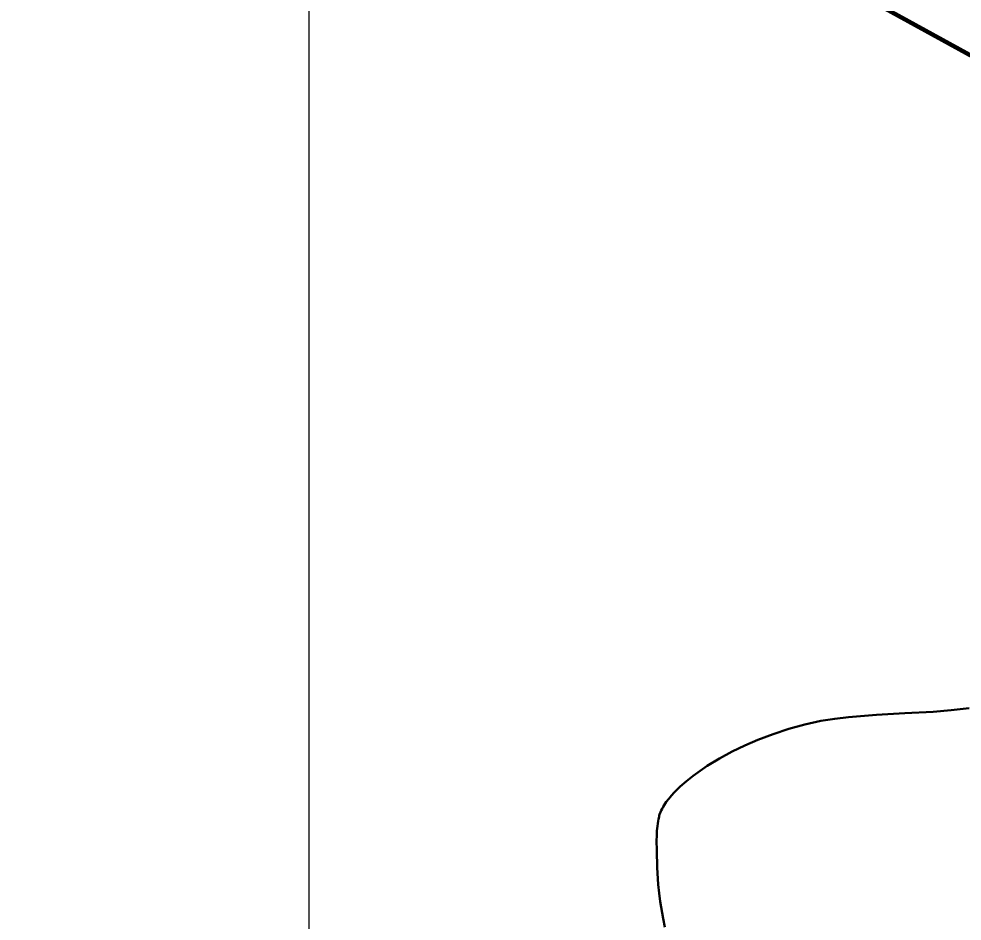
# Model space of a CAD drawing. Header units: inches. Extents: x 36473197 to 36486087, y 3899343 to 3911260.
# Drawn here: x 36483883.6 to 36484262, y 3904502.2 to 3904864.3 of the extents above; entities that cross this region are included whole.
import ezdxf

# ---------------------------------------------------------------- set-up
doc = ezdxf.new("R2010")
doc.units = ezdxf.units.IN
doc.header["$MEASUREMENT"] = 0
doc.layers.get('Defpoints').update_dxf_attribs({"lineweight": 0})
for name, color, linetype, lineweight in [('四盘区辅运巷', 7, 'Continuous', 0), ('水系', 7, 'Continuous', 0), ('矿区拐点', 7, 'Continuous', 0), ('经纬网', 7, 'Continuous', 0)]:
    doc.layers.add(name, color=color, linetype=linetype, lineweight=lineweight)
doc.styles.add('仿宋', font='simfang.ttf')
doc.linetypes.add('井田边界', pattern='A,0.02,-0.002,0.0025,[15,西北矿业高家堡煤矿2022年采掘接续图(2022.8.14).shx,S=3.93701e-05,R=0,X=0,Y=-0.0025],0.0025,-0.002,0.02', length=0.049)
doc.dimstyles.get("Standard").update_dxf_attribs({"dimtxt": 30, "dimasz": 20, "dimexe": 0.18, "dimexo": 0.0625, "dimgap": 0.09, "dimtad": 1, "dimdec": 0, "dimzin": 0, "dimdsep": 46, "dimtxsty": '仿宋', "dimcen": 0.09, "dimclrd": 150, "dimclre": 150, "dimadec": 0, "dimazin": 0, "dimtfac": 1, "dimtdec": 0, "dimtofl": 0, "dimtmove": 0, "dimatfit": 3, "dimfxl": 1, "dimtolj": 1, "dimtzin": 0, "dimlwd": 0, "dimarcsym": 0})

# ---------------------------------------------------------------- blocks, each defined once
blk = doc.blocks.new('*D204')
at = {"layer": 'Defpoints', "color": 0, "transparency": 16777216}
for p in [(36476925.52, 3911082.36), (36486060.15, 3904950.04), (36485936.09, 3904772.87)]:
    blk.add_point(p, dxfattribs=at)
at = {"layer": '四盘区辅运巷', "color": 150, "lineweight": -2, "transparency": 16777216}
for p, q in [((36476925.55, 3911082.41), (36477049.68, 3911259.68)), ((36485936.12, 3904772.92), (36486060.25, 3904950.19))]:
    blk.add_line(p, q, dxfattribs=at)
at = {"layer": '四盘区辅运巷', "color": 150, "lineweight": 0, "transparency": 16777216}
blk.add_line((36477065.96, 3911248.06), (36486043.76, 3904961.51), dxfattribs=at)
at = {"layer": '四盘区辅运巷', "color": 150, "transparency": 16777216}
for points in [[(36477067.87, 3911250.79), (36477064.05, 3911245.33), (36477049.58, 3911259.53)], [(36486045.68, 3904964.24), (36486041.85, 3904958.78), (36486060.15, 3904950.04)]]:
    blk.add_solid(points, dxfattribs=at)
at = {"layer": '四盘区辅运巷', "color": 0, "transparency": 16777216, "insert": (36481563.62, 3908117.29), "char_height": 30, "attachment_point": 5, "rotation": 324.9991, "style": '仿宋'}
blk.add_mtext('\\A1;1100', dxfattribs=at)
blk = doc.blocks.new('*D205')
at = {"layer": 'Defpoints', "color": 0, "transparency": 16777216}
for p in [(36485936.09, 3904772.87), (36482207.75, 3899448.44), (36482358.83, 3899342.66)]:
    blk.add_point(p, dxfattribs=at)
at = {"layer": '四盘区辅运巷', "color": 150, "lineweight": -2, "transparency": 16777216}
for p, q in [((36485936.14, 3904772.84), (36486087.31, 3904666.98)), ((36482207.81, 3899448.41), (36482358.98, 3899342.55))]:
    blk.add_line(p, q, dxfattribs=at)
at = {"layer": '四盘区辅运巷', "color": 150, "lineweight": 0, "transparency": 16777216}
blk.add_line((36486075.69, 3904650.7), (36482370.3, 3899359.04), dxfattribs=at)
at = {"layer": '四盘区辅运巷', "color": 150, "transparency": 16777216}
for points in [[(36486072.96, 3904652.61), (36486078.42, 3904648.79), (36486087.16, 3904667.08)], [(36482367.57, 3899360.95), (36482373.03, 3899357.13), (36482358.83, 3899342.66)]]:
    blk.add_solid(points, dxfattribs=at)
at = {"layer": '四盘区辅运巷', "color": 0, "transparency": 16777216, "insert": (36484210.49, 3902013.62), "char_height": 30, "attachment_point": 5, "rotation": 54.9991, "style": '仿宋'}
blk.add_mtext('\\A1;650', dxfattribs=at)

msp = doc.modelspace()

# ---------------------------------------------------------------- linework, layer by layer
at = {"layer": '水系', "color": 151, "linetype": 'Continuous', "lineweight": 30, "true_color": 0x7fbfff, "flags": 128}
msp.add_lwpolyline([(36484142.76, 3904499.79), (36484142.03, 3904503.28), (36484140.86, 3904510.05), (36484140.4, 3904513.45), (36484140.04, 3904516.86), (36484139.59, 3904523.69), (36484139.45, 3904530.57), (36484139.41, 3904534.52), (36484139.44, 3904536.49), (36484139.54, 3904538.45), (36484139.71, 3904540.38), (36484139.84, 3904541.33), (36484139.98, 3904542.27), (36484140.16, 3904543.19), (36484140.37, 3904544.11), (36484140.49, 3904544.56), (36484140.63, 3904545), (36484140.93, 3904545.88), (36484141.25, 3904546.61), (36484141.6, 3904547.32), (36484141.99, 3904548.01), (36484142.41, 3904548.7), (36484142.85, 3904549.37), (36484143.31, 3904550.03), (36484144.29, 3904551.33), (36484145.34, 3904552.59), (36484146.45, 3904553.81), (36484147.62, 3904555.01), (36484148.84, 3904556.17), (36484151.4, 3904558.42), (36484154.1, 3904560.55), (36484156.9, 3904562.58), (36484159.75, 3904564.49), (36484164.66, 3904567.5), (36484169.66, 3904570.23), (36484174.77, 3904572.71), (36484179.99, 3904574.96), (36484186.2, 3904577.28), (36484192.48, 3904579.33), (36484198.85, 3904581.11), (36484205.28, 3904582.55), (36484210.83, 3904583.44), (36484216.41, 3904584.11), (36484227.65, 3904585.02), (36484238.97, 3904585.64), (36484250.29, 3904586.26), (36484257.53, 3904586.9), (36484264.75, 3904587.63)], dxfattribs=at)
at = {"layer": '矿区拐点', "color": 7, "linetype": '井田边界', "lineweight": 60, "ltscale": 5000, "flags": 128}
msp.add_lwpolyline([(36485325.58, 3904267.12), (36484555.5, 3904690.19), (36483544.53, 3905245.61), (36483502.53, 3905450.61), (36483291.52, 3905564.61), (36482942.52, 3905486.61), (36482264.51, 3906372.62), (36481934.51, 3906550.62), (36481540.82, 3906378.15), (36481498.51, 3906359.61), (36481373.17, 3906370.4)], dxfattribs=at)
at = {"layer": '经纬网', "color": 7, "linetype": 'Continuous', "lineweight": 9}
msp.add_line((36484000, 3902374.06), (36484000, 3905872.21), dxfattribs=at)

# ---------------------------------------------------------------- dimensions: what is measured, and where the dimension line sits
at = {"layer": '四盘区辅运巷'}
dim = msp.add_aligned_dim(p1=(36476925.52, 3911082.36), p2=(36485936.09, 3904772.87), distance=216.29, text='1100', dimstyle='Standard', dxfattribs=at)
dim.commit()
dim.dimension.update_dxf_attribs({"geometry": '*D204', "text_midpoint": (36481563.62, 3908117.29)})
dim = msp.add_linear_dim(base=(36482358.83, 3899342.66), p1=(36485936.09, 3904772.87), p2=(36482207.75, 3899448.44), angle=54.9991, text='650', dimstyle='Standard', dxfattribs=at)
dim.commit()
dim.dimension.update_dxf_attribs({"geometry": '*D205', "text_midpoint": (36484222.99, 3902004.87), "dimtype": 160})

doc.saveas('drawing.dxf')
